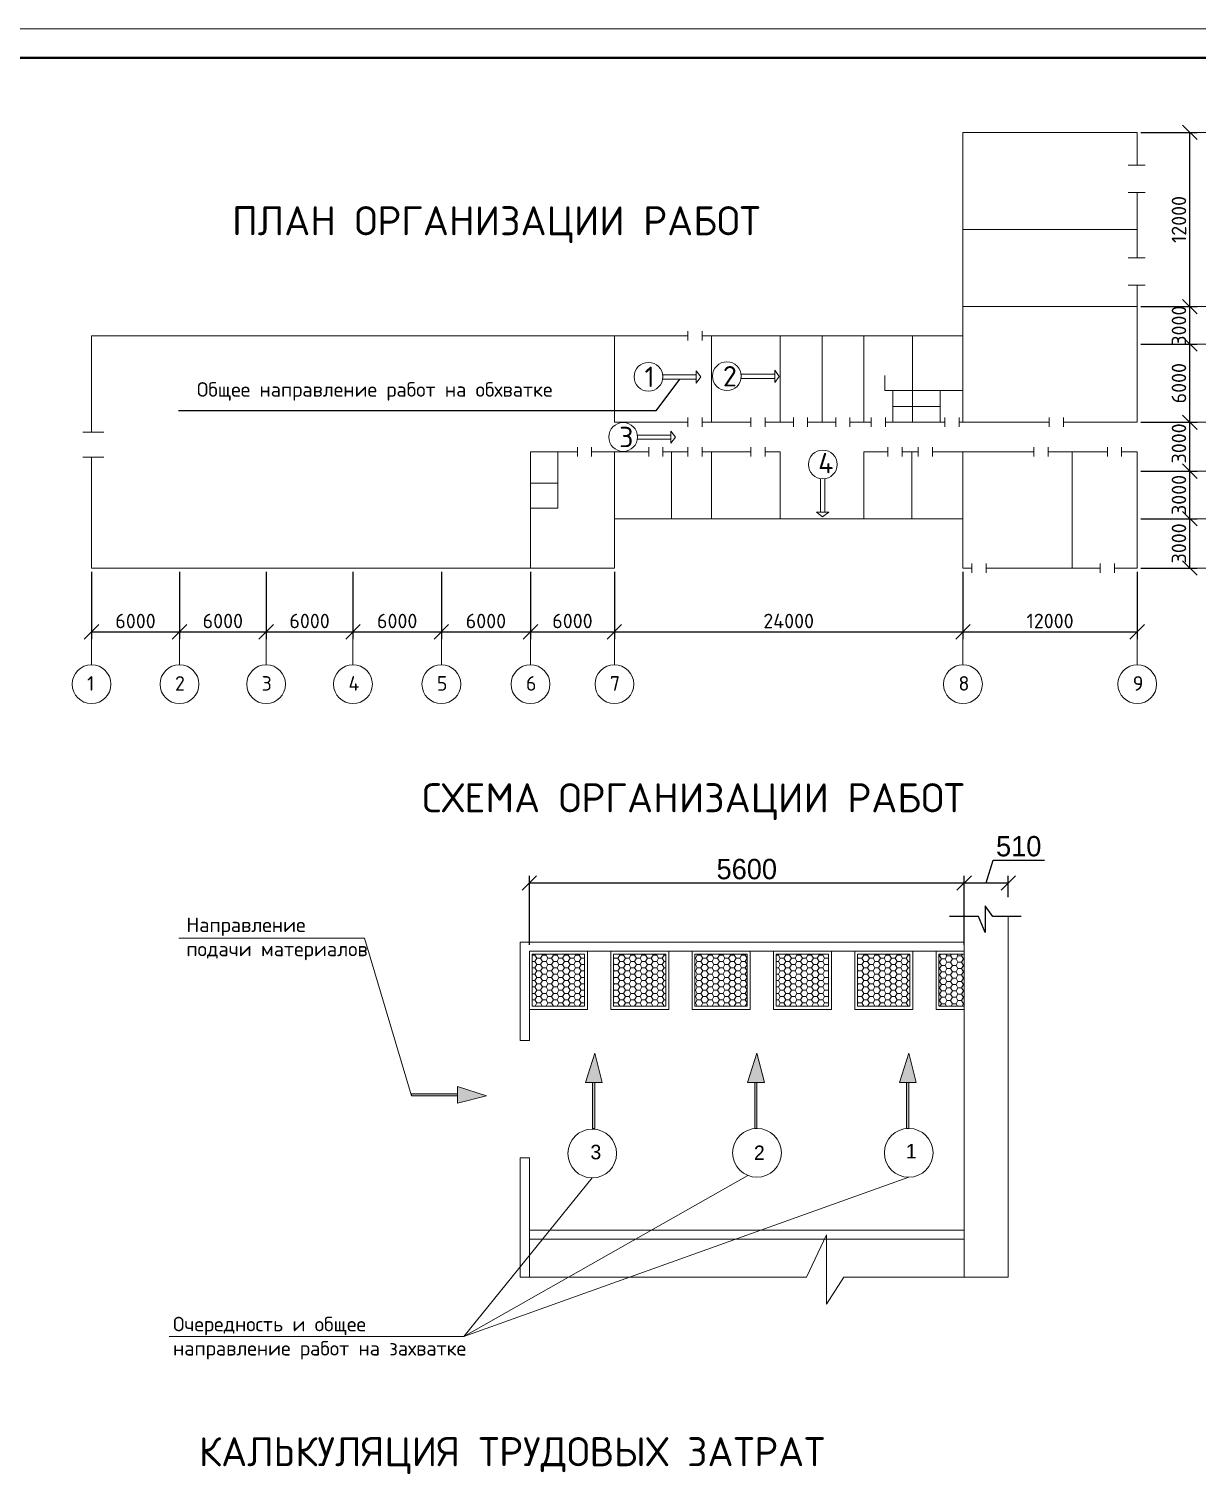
# Model space of a CAD drawing. Header units: millimetres. Extents: x 68 to 909, y 49 to 643.
# Drawn here: x 506 to 707.1, y 394.4 to 643.1 of the extents above; entities that cross this region are included whole.
import ezdxf

# ---------------------------------------------------------------- set-up
doc = ezdxf.new("R2010")
doc.units = ezdxf.units.MM
doc.layers.add('Толстая', color=7, linetype='Continuous', lineweight=53)
doc.layers.add('Тонкая', color=7, linetype='Continuous', lineweight=15)
doc.styles.add('style1', font='isocpeur.ttf')
doc.dimstyles.new('ISO-25', dxfattribs={"dimtxt": 2.5, "dimasz": 2.5, "dimexe": 1.25, "dimexo": 0.625, "dimtad": 1, "dimtxsty": 'Standard', "dimcen": 2.5, "dimadec": 0, "dimazin": 0, "dimtfac": 1, "dimtmove": 0, "dimatfit": 3, "dimfxl": 0, "dimarcsym": 0})
pattern_1 = [(0, (-452.39913, -661.7626), (0.9525, 0.549926), [0.635, -1.27]), (120, (-452.39913, -661.7626), (-0.95249989, 0.5499262), [0.635, -1.27]), (60, (-452.39913, -661.7626), (1.1e-07, 1.0998522), [-1.27, 0.635])]

# ---------------------------------------------------------------- blocks, each defined once
blk = doc.blocks.new('_Oblique')
at = {"color": 0, "linetype": 'ByBlock', "lineweight": -2}
blk.add_line((-0.5, -0.5), (0.5, 0.5), dxfattribs=at)
blk = doc.blocks.new('*D5')
at = {"color": 0, "lineweight": -2}
for p, q in [((592.17, 485.5), (592.17, 497.38)), ((592.17, 496.13), (667.01, 496.13)), ((667.01, 485.5), (667.01, 497.38))]:
    blk.add_line(p, q, dxfattribs=at)
at = {"layer": 'Defpoints', "color": 0}
for p in [(667.01, 496.13), (592.17, 484.88), (667.01, 484.88)]:
    blk.add_point(p, dxfattribs=at)
at = {"color": 0, "lineweight": -2, "xscale": 2.5, "yscale": 2.5, "zscale": 2.5, "rotation": 180}
blk.add_blockref('_Oblique', (592.17, 496.13), dxfattribs=at)
at = {"color": 0, "lineweight": -2, "xscale": 2.5, "yscale": 2.5, "zscale": 2.5}
blk.add_blockref('_Oblique', (667.01, 496.13), dxfattribs=at)
at = {"color": 0, "insert": (629.59, 498.5), "char_height": 3.5, "attachment_point": 5}
blk.add_mtext('5600', dxfattribs=at)
blk = doc.blocks.new('*D6')
at = {"color": 0, "lineweight": -2}
for p, q in [((670.81, 496.13), (671.99, 500.07)), ((671.99, 500.07), (680.82, 500.07)), ((667.01, 485.5), (667.01, 497.38)), ((667.01, 496.13), (674.61, 496.13)), ((674.61, 493.69), (674.61, 497.38))]:
    blk.add_line(p, q, dxfattribs=at)
at = {"layer": 'Defpoints', "color": 0}
for p in [(674.61, 496.13), (674.61, 493.06), (667.01, 484.88)]:
    blk.add_point(p, dxfattribs=at)
at = {"color": 0, "lineweight": -2, "xscale": 2.5, "yscale": 2.5, "zscale": 2.5, "rotation": 180}
blk.add_blockref('_Oblique', (667.01, 496.13), dxfattribs=at)
at = {"color": 0, "lineweight": -2, "xscale": 2.5, "yscale": 2.5, "zscale": 2.5}
blk.add_blockref('_Oblique', (674.61, 496.13), dxfattribs=at)
at = {"color": 0, "insert": (676.4, 502.44), "char_height": 3.5, "attachment_point": 5}
blk.add_mtext('510', dxfattribs=at)
blk = doc.blocks.new('*D7')
at = {"layer": 'Defpoints', "color": 0}
for p in [(696.8, 595.34), (705.85, 595.34), (696.8, 588.9)]:
    blk.add_point(p, dxfattribs=at)
at = {"layer": 'Тонкая', "color": 0, "lineweight": -2}
for p, q in [((697.43, 595.34), (707.1, 595.34)), ((705.85, 588.9), (705.85, 595.34)), ((697.43, 588.9), (707.1, 588.9))]:
    blk.add_line(p, q, dxfattribs=at)
at = {"layer": 'Тонкая', "color": 0, "lineweight": -2, "xscale": 2.5, "yscale": 2.5, "zscale": 2.5}
for p, rotation in [((705.85, 595.34), 90), ((705.85, 588.9), 270)]:
    blk.add_blockref('_Oblique', p, dxfattribs=dict(at, rotation=rotation))
at = {"layer": 'Тонкая', "color": 0, "insert": (703.98, 592.07), "char_height": 2.5, "attachment_point": 5, "rotation": 90, "style": 'style1'}
blk.add_mtext('3000', dxfattribs=at)
blk = doc.blocks.new('*D8')
at = {"layer": 'Defpoints', "color": 0}
for p in [(696.8, 625.34), (705.85, 625.34), (696.8, 595.34)]:
    blk.add_point(p, dxfattribs=at)
at = {"layer": 'Тонкая', "color": 0, "lineweight": -2}
for p, q in [((697.43, 625.34), (707.1, 625.34)), ((705.85, 595.34), (705.85, 625.34)), ((697.43, 595.34), (707.1, 595.34))]:
    blk.add_line(p, q, dxfattribs=at)
at = {"layer": 'Тонкая', "color": 0, "lineweight": -2, "xscale": 2.5, "yscale": 2.5, "zscale": 2.5}
for p, rotation in [((705.85, 625.34), 90), ((705.85, 595.34), 270)]:
    blk.add_blockref('_Oblique', p, dxfattribs=dict(at, rotation=rotation))
at = {"layer": 'Тонкая', "color": 0, "insert": (703.98, 610.34), "char_height": 2.5, "attachment_point": 5, "rotation": 90, "style": 'style1'}
blk.add_mtext('12000', dxfattribs=at)
blk = doc.blocks.new('*D9')
at = {"layer": 'Defpoints', "color": 0}
for p in [(696.8, 567.01), (705.85, 567.01), (696.8, 558.84)]:
    blk.add_point(p, dxfattribs=at)
at = {"layer": 'Тонкая', "color": 0, "lineweight": -2}
for p, q in [((697.43, 567.01), (707.1, 567.01)), ((705.85, 558.84), (705.85, 567.01)), ((697.43, 558.84), (707.1, 558.84))]:
    blk.add_line(p, q, dxfattribs=at)
at = {"layer": 'Тонкая', "color": 0, "lineweight": -2, "xscale": 2.5, "yscale": 2.5, "zscale": 2.5}
for p, rotation in [((705.85, 567.01), 90), ((705.85, 558.84), 270)]:
    blk.add_blockref('_Oblique', p, dxfattribs=dict(at, rotation=rotation))
at = {"layer": 'Тонкая', "color": 0, "insert": (703.98, 562.93), "char_height": 2.5, "attachment_point": 5, "rotation": 90, "style": 'style1'}
blk.add_mtext('3000', dxfattribs=at)
blk = doc.blocks.new('*D10')
at = {"layer": 'Defpoints', "color": 0}
for p in [(696.8, 575.43), (705.85, 575.43), (696.8, 567.01)]:
    blk.add_point(p, dxfattribs=at)
at = {"layer": 'Тонкая', "color": 0, "lineweight": -2}
for p, q in [((697.43, 575.43), (707.1, 575.43)), ((705.85, 567.01), (705.85, 575.43)), ((697.43, 567.01), (707.1, 567.01))]:
    blk.add_line(p, q, dxfattribs=at)
at = {"layer": 'Тонкая', "color": 0, "lineweight": -2, "xscale": 2.5, "yscale": 2.5, "zscale": 2.5}
for p, rotation in [((705.85, 575.43), 90), ((705.85, 567.01), 270)]:
    blk.add_blockref('_Oblique', p, dxfattribs=dict(at, rotation=rotation))
at = {"layer": 'Тонкая', "color": 0, "insert": (703.98, 571.8), "char_height": 2.5, "attachment_point": 5, "rotation": 90, "style": 'style1'}
blk.add_mtext('3000', dxfattribs=at)
blk = doc.blocks.new('*D11')
at = {"layer": 'Defpoints', "color": 0}
for p in [(696.8, 558.84), (705.85, 558.84), (696.8, 550.34)]:
    blk.add_point(p, dxfattribs=at)
at = {"layer": 'Тонкая', "color": 0, "lineweight": -2}
for p, q in [((697.43, 558.84), (707.1, 558.84)), ((705.85, 550.34), (705.85, 558.84)), ((697.43, 550.34), (707.1, 550.34))]:
    blk.add_line(p, q, dxfattribs=at)
at = {"layer": 'Тонкая', "color": 0, "lineweight": -2, "xscale": 2.5, "yscale": 2.5, "zscale": 2.5}
for p, rotation in [((705.85, 558.84), 90), ((705.85, 550.34), 270)]:
    blk.add_blockref('_Oblique', p, dxfattribs=dict(at, rotation=rotation))
at = {"layer": 'Тонкая', "color": 0, "insert": (703.98, 554.59), "char_height": 2.5, "attachment_point": 5, "rotation": 90, "style": 'style1'}
blk.add_mtext('3000', dxfattribs=at)
blk = doc.blocks.new('*D12')
at = {"layer": 'Defpoints', "color": 0}
for p in [(666.8, 550.34), (696.8, 550.34), (696.8, 539.36)]:
    blk.add_point(p, dxfattribs=at)
at = {"layer": 'Тонкая', "color": 0, "lineweight": -2}
for p, q in [((666.8, 549.71), (666.8, 538.11)), ((696.8, 549.71), (696.8, 538.11)), ((666.8, 539.36), (696.8, 539.36))]:
    blk.add_line(p, q, dxfattribs=at)
at = {"layer": 'Тонкая', "color": 0, "lineweight": -2, "xscale": 2.5, "yscale": 2.5, "zscale": 2.5, "rotation": 180}
blk.add_blockref('_Oblique', (666.8, 539.36), dxfattribs=at)
at = {"layer": 'Тонкая', "color": 0, "lineweight": -2, "xscale": 2.5, "yscale": 2.5, "zscale": 2.5}
blk.add_blockref('_Oblique', (696.8, 539.36), dxfattribs=at)
at = {"layer": 'Тонкая', "color": 0, "insert": (681.8, 541.23), "char_height": 2.5, "attachment_point": 5, "style": 'style1'}
blk.add_mtext('12000', dxfattribs=at)
blk = doc.blocks.new('*D13')
at = {"layer": 'Defpoints', "color": 0}
for p in [(592.36, 550.34), (606.8, 549.71), (606.8, 539.36)]:
    blk.add_point(p, dxfattribs=at)
at = {"layer": 'Тонкая', "color": 0, "lineweight": -2}
for p, q in [((592.36, 549.71), (592.36, 538.11)), ((606.8, 549.09), (606.8, 538.11)), ((592.36, 539.36), (606.8, 539.36))]:
    blk.add_line(p, q, dxfattribs=at)
at = {"layer": 'Тонкая', "color": 0, "lineweight": -2, "xscale": 2.5, "yscale": 2.5, "zscale": 2.5, "rotation": 180}
blk.add_blockref('_Oblique', (592.36, 539.36), dxfattribs=at)
at = {"layer": 'Тонкая', "color": 0, "lineweight": -2, "xscale": 2.5, "yscale": 2.5, "zscale": 2.5}
blk.add_blockref('_Oblique', (606.8, 539.36), dxfattribs=at)
at = {"layer": 'Тонкая', "color": 0, "insert": (599.58, 541.23), "char_height": 2.5, "attachment_point": 5, "style": 'style1'}
blk.add_mtext('6000', dxfattribs=at)
blk = doc.blocks.new('*D14')
at = {"layer": 'Defpoints', "color": 0}
for p in [(606.8, 550.34), (666.8, 550.34), (666.8, 539.36)]:
    blk.add_point(p, dxfattribs=at)
at = {"layer": 'Тонкая', "color": 0, "lineweight": -2}
for p, q in [((606.8, 549.71), (606.8, 538.11)), ((666.8, 549.71), (666.8, 538.11)), ((606.8, 539.36), (666.8, 539.36))]:
    blk.add_line(p, q, dxfattribs=at)
at = {"layer": 'Тонкая', "color": 0, "lineweight": -2, "xscale": 2.5, "yscale": 2.5, "zscale": 2.5, "rotation": 180}
blk.add_blockref('_Oblique', (606.8, 539.36), dxfattribs=at)
at = {"layer": 'Тонкая', "color": 0, "lineweight": -2, "xscale": 2.5, "yscale": 2.5, "zscale": 2.5}
blk.add_blockref('_Oblique', (666.8, 539.36), dxfattribs=at)
at = {"layer": 'Тонкая', "color": 0, "insert": (636.8, 541.23), "char_height": 2.5, "attachment_point": 5, "style": 'style1'}
blk.add_mtext('24000', dxfattribs=at)
blk = doc.blocks.new('*D15')
at = {"layer": 'Defpoints', "color": 0}
for p in [(696.8, 588.9), (705.85, 588.9), (696.8, 575.43)]:
    blk.add_point(p, dxfattribs=at)
at = {"layer": 'Тонкая', "color": 0, "lineweight": -2}
for p, q in [((697.43, 588.9), (707.1, 588.9)), ((705.85, 575.43), (705.85, 588.9)), ((697.43, 575.43), (707.1, 575.43))]:
    blk.add_line(p, q, dxfattribs=at)
at = {"layer": 'Тонкая', "color": 0, "lineweight": -2, "xscale": 2.5, "yscale": 2.5, "zscale": 2.5}
for p, rotation in [((705.85, 588.9), 90), ((705.85, 575.43), 270)]:
    blk.add_blockref('_Oblique', p, dxfattribs=dict(at, rotation=rotation))
at = {"layer": 'Тонкая', "color": 0, "insert": (703.98, 582.16), "char_height": 2.5, "attachment_point": 5, "rotation": 90, "style": 'style1'}
blk.add_mtext('6000', dxfattribs=at)
blk = doc.blocks.new('*D16')
at = {"layer": 'Defpoints', "color": 0}
for p in [(561.8, 550.34), (577.02, 550.34), (577.02, 539.36)]:
    blk.add_point(p, dxfattribs=at)
at = {"layer": 'Тонкая', "color": 0, "lineweight": -2}
for p, q in [((561.8, 549.71), (561.8, 538.11)), ((577.02, 549.71), (577.02, 538.11)), ((561.8, 539.36), (577.02, 539.36))]:
    blk.add_line(p, q, dxfattribs=at)
at = {"layer": 'Тонкая', "color": 0, "lineweight": -2, "xscale": 2.5, "yscale": 2.5, "zscale": 2.5, "rotation": 180}
blk.add_blockref('_Oblique', (561.8, 539.36), dxfattribs=at)
at = {"layer": 'Тонкая', "color": 0, "lineweight": -2, "xscale": 2.5, "yscale": 2.5, "zscale": 2.5}
blk.add_blockref('_Oblique', (577.02, 539.36), dxfattribs=at)
at = {"layer": 'Тонкая', "color": 0, "insert": (569.41, 541.23), "char_height": 2.5, "attachment_point": 5, "style": 'style1'}
blk.add_mtext('6000', dxfattribs=at)
blk = doc.blocks.new('*D17')
at = {"layer": 'Defpoints', "color": 0}
for p in [(531.94, 550.34), (546.85, 550.34), (546.85, 539.36)]:
    blk.add_point(p, dxfattribs=at)
at = {"layer": 'Тонкая', "color": 0, "lineweight": -2}
for p, q in [((531.94, 549.71), (531.94, 538.11)), ((546.85, 549.71), (546.85, 538.11)), ((531.94, 539.36), (546.85, 539.36))]:
    blk.add_line(p, q, dxfattribs=at)
at = {"layer": 'Тонкая', "color": 0, "lineweight": -2, "xscale": 2.5, "yscale": 2.5, "zscale": 2.5, "rotation": 180}
blk.add_blockref('_Oblique', (531.94, 539.36), dxfattribs=at)
at = {"layer": 'Тонкая', "color": 0, "lineweight": -2, "xscale": 2.5, "yscale": 2.5, "zscale": 2.5}
blk.add_blockref('_Oblique', (546.85, 539.36), dxfattribs=at)
at = {"layer": 'Тонкая', "color": 0, "insert": (539.4, 541.23), "char_height": 2.5, "attachment_point": 5, "style": 'style1'}
blk.add_mtext('6000', dxfattribs=at)
blk = doc.blocks.new('*D18')
at = {"layer": 'Defpoints', "color": 0}
for p in [(546.85, 550.34), (561.8, 550.34), (561.8, 539.36)]:
    blk.add_point(p, dxfattribs=at)
at = {"layer": 'Тонкая', "color": 0, "lineweight": -2}
for p, q in [((546.85, 549.71), (546.85, 538.11)), ((561.8, 549.71), (561.8, 538.11)), ((546.85, 539.36), (561.8, 539.36))]:
    blk.add_line(p, q, dxfattribs=at)
at = {"layer": 'Тонкая', "color": 0, "lineweight": -2, "xscale": 2.5, "yscale": 2.5, "zscale": 2.5, "rotation": 180}
blk.add_blockref('_Oblique', (546.85, 539.36), dxfattribs=at)
at = {"layer": 'Тонкая', "color": 0, "lineweight": -2, "xscale": 2.5, "yscale": 2.5, "zscale": 2.5}
blk.add_blockref('_Oblique', (561.8, 539.36), dxfattribs=at)
at = {"layer": 'Тонкая', "color": 0, "insert": (554.33, 541.23), "char_height": 2.5, "attachment_point": 5, "style": 'style1'}
blk.add_mtext('6000', dxfattribs=at)
blk = doc.blocks.new('*D19')
at = {"layer": 'Defpoints', "color": 0}
for p in [(516.8, 550.34), (531.94, 550.34), (531.94, 539.36)]:
    blk.add_point(p, dxfattribs=at)
at = {"layer": 'Тонкая', "color": 0, "lineweight": -2}
for p, q in [((516.8, 549.71), (516.8, 538.11)), ((531.94, 549.71), (531.94, 538.11)), ((516.8, 539.36), (531.94, 539.36))]:
    blk.add_line(p, q, dxfattribs=at)
at = {"layer": 'Тонкая', "color": 0, "lineweight": -2, "xscale": 2.5, "yscale": 2.5, "zscale": 2.5, "rotation": 180}
blk.add_blockref('_Oblique', (516.8, 539.36), dxfattribs=at)
at = {"layer": 'Тонкая', "color": 0, "lineweight": -2, "xscale": 2.5, "yscale": 2.5, "zscale": 2.5}
blk.add_blockref('_Oblique', (531.94, 539.36), dxfattribs=at)
at = {"layer": 'Тонкая', "color": 0, "insert": (524.37, 541.23), "char_height": 2.5, "attachment_point": 5, "style": 'style1'}
blk.add_mtext('6000', dxfattribs=at)
blk = doc.blocks.new('*D20')
at = {"layer": 'Defpoints', "color": 0}
for p in [(577.02, 550.34), (592.36, 550.34), (592.36, 539.36)]:
    blk.add_point(p, dxfattribs=at)
at = {"layer": 'Тонкая', "color": 0, "lineweight": -2}
for p, q in [((577.02, 549.71), (577.02, 538.11)), ((592.36, 549.71), (592.36, 538.11)), ((577.02, 539.36), (592.36, 539.36))]:
    blk.add_line(p, q, dxfattribs=at)
at = {"layer": 'Тонкая', "color": 0, "lineweight": -2, "xscale": 2.5, "yscale": 2.5, "zscale": 2.5, "rotation": 180}
blk.add_blockref('_Oblique', (577.02, 539.36), dxfattribs=at)
at = {"layer": 'Тонкая', "color": 0, "lineweight": -2, "xscale": 2.5, "yscale": 2.5, "zscale": 2.5}
blk.add_blockref('_Oblique', (592.36, 539.36), dxfattribs=at)
at = {"layer": 'Тонкая', "color": 0, "insert": (584.69, 541.23), "char_height": 2.5, "attachment_point": 5, "style": 'style1'}
blk.add_mtext('6000', dxfattribs=at)

msp = doc.modelspace()

# ---------------------------------------------------------------- hatches: boundary and pattern name
at = {"lineweight": 20}
h = msp.add_hatch(dxfattribs=at)
h.set_pattern_fill('HONEY', color=256, scale=0.2, style=0)
h.set_pattern_definition(pattern_1)
h.paths.add_polyline_path([(601.653, 483.871), (592.661, 483.871), (592.661, 474.947), (601.653, 474.947)])
h = msp.add_hatch(dxfattribs=at)
h.set_pattern_fill('HONEY', color=256, scale=0.2, style=0)
h.set_pattern_definition(pattern_1)
h.paths.add_polyline_path([(615.653, 483.871), (606.661, 483.871), (606.661, 474.947), (615.653, 474.947)])
h = msp.add_hatch(dxfattribs=at)
h.set_pattern_fill('HONEY', color=256, scale=0.2, style=0)
h.set_pattern_definition(pattern_1)
h.paths.add_polyline_path([(629.653, 483.871), (620.661, 483.871), (620.661, 474.947), (629.653, 474.947)])
h = msp.add_hatch(dxfattribs=at)
h.set_pattern_fill('HONEY', color=256, scale=0.2, style=0)
h.set_pattern_definition(pattern_1)
h.paths.add_polyline_path([(643.653, 483.871), (634.661, 483.871), (634.661, 474.947), (643.653, 474.947)])
h = msp.add_hatch(dxfattribs=at)
h.set_pattern_fill('HONEY', color=256, scale=0.2, style=0)
h.set_pattern_definition([(0, (-410.39913, -661.7626), (0.9525, 0.549926), [0.635, -1.27]), (120, (-410.39913, -661.7626), (-0.95249989, 0.5499262), [0.635, -1.27]), (60, (-410.39913, -661.7626), (1.1e-07, 1.0998522), [-1.27, 0.635])])
h.paths.add_polyline_path([(657.653, 483.871), (648.661, 483.871), (648.661, 474.947), (657.653, 474.947)])
h = msp.add_hatch(dxfattribs=at)
h.set_pattern_fill('HONEY', color=256, scale=0.2, style=0)
h.set_pattern_definition([(0, (-3492.6784, -5333.52027), (0.9525, 0.549926), [0.635, -1.27]), (120, (-3492.6784, -5333.52027), (-0.952499886, 0.549926197), [0.635, -1.27]), (60, (-3492.6784, -5333.52027), (1.14e-07, 1.099852197), [-1.27, 0.635])])
h.paths.add_polyline_path([(667.005, 483.871), (662.661, 483.871), (662.661, 474.947), (667.005, 474.947)])
for points in [[(603.427, 466.815), (601.808, 461.78), (604.704, 461.78)], [(631.346, 466.815), (629.727, 461.78), (632.623, 461.78)], [(657.472, 466.815), (655.853, 461.78), (658.748, 461.78)], [(584.808, 459.49), (579.772, 461.109), (579.772, 458.214)], [(603.427, 461.78), (603.054, 461.78), (603.054, 453.872), (603.427, 453.872)], [(631.346, 461.78), (630.973, 461.78), (630.973, 453.872), (631.346, 453.872)], [(657.472, 461.78), (657.098, 461.78), (657.098, 453.872), (657.472, 453.872)], [(579.772, 459.49), (579.772, 459.864), (571.865, 459.864), (571.865, 459.49)]]:
    msp.add_hatch(color=256, dxfattribs=at).paths.add_polyline_path(points)

# ---------------------------------------------------------------- linework, layer by layer
for p, q in [((908.528, 643.147), (67.528, 643.147)), ((487.528, 643.147), (697.528, 643.147)), ((667.005, 490.382), (667.005, 428.3)), ((667.005, 490.382), (667.005, 483.082)), ((674.605, 490.382), (674.605, 428.3)), ((563.8, 486.633), (531.824, 486.633)), ((563.8, 486.633), (571.865, 459.49)), ((592.165, 485.942), (590.605, 485.942)), ((590.605, 485.942), (590.605, 476.499)), ((667.005, 485.942), (592.165, 485.942)), ((667.005, 484.382), (667.005, 485.942)), ((602.165, 484.382), (592.165, 484.382)), ((592.165, 484.382), (592.165, 474.382)), ((592.165, 484.382), (667.005, 484.382)), ((592.165, 469.022), (592.165, 484.382)), ((592.661, 474.947), (592.661, 483.871)), ((592.661, 483.871), (601.653, 483.871)), ((601.653, 483.871), (601.653, 474.947)), ((602.165, 474.382), (602.165, 484.382)), ((606.165, 484.382), (606.165, 474.382)), ((616.165, 484.382), (606.165, 484.382)), ((606.661, 483.871), (615.653, 483.871)), ((606.661, 474.947), (606.661, 483.871)), ((615.653, 483.871), (615.653, 474.947)), ((616.165, 474.382), (616.165, 484.382)), ((620.165, 484.382), (620.165, 474.382)), ((630.165, 484.382), (620.165, 484.382)), ((620.661, 483.871), (629.653, 483.871)), ((620.661, 474.947), (620.661, 483.871)), ((629.653, 483.871), (629.653, 474.947)), ((630.165, 474.382), (630.165, 484.382)), ((644.165, 484.382), (634.165, 484.382)), ((634.165, 484.382), (634.165, 474.382)), ((634.661, 474.947), (634.661, 483.871)), ((634.661, 483.871), (643.653, 483.871)), ((643.653, 483.871), (643.653, 474.947)), ((644.165, 474.382), (644.165, 484.382)), ((658.165, 484.382), (648.165, 484.382)), ((648.165, 484.382), (648.165, 474.382)), ((648.661, 474.947), (648.661, 483.871)), ((648.661, 483.871), (657.653, 483.871)), ((657.653, 483.871), (657.653, 474.947)), ((658.165, 474.382), (658.165, 484.382)), ((662.165, 484.382), (662.165, 474.382)), ((667.005, 484.382), (662.165, 484.382)), ((662.661, 483.871), (667.005, 483.871)), ((662.661, 474.947), (662.661, 483.871)), ((606.165, 474.382), (606.165, 478.239)), ((634.165, 474.382), (634.165, 478.239)), ((662.165, 474.382), (662.165, 478.239)), ((590.605, 471.022), (590.605, 476.499)), ((592.165, 474.382), (602.165, 474.382)), ((601.653, 474.947), (592.661, 474.947)), ((606.165, 474.382), (616.165, 474.382)), ((615.653, 474.947), (606.661, 474.947)), ((620.165, 474.382), (630.165, 474.382)), ((629.653, 474.947), (620.661, 474.947)), ((634.165, 474.382), (644.165, 474.382)), ((643.653, 474.947), (634.661, 474.947)), ((648.165, 474.382), (658.165, 474.382)), ((657.653, 474.947), (648.661, 474.947)), ((662.165, 474.382), (667.005, 474.382)), ((667.005, 474.947), (662.661, 474.947)), ((590.605, 469.022), (590.605, 471.022)), ((592.165, 469.022), (590.605, 469.022)), ((603.427, 466.815), (601.808, 461.78)), ((604.704, 461.78), (603.427, 466.815)), ((631.346, 466.815), (629.727, 461.78)), ((632.623, 461.78), (631.346, 466.815)), ((657.472, 466.815), (655.853, 461.78)), ((658.748, 461.78), (657.472, 466.815)), ((584.808, 459.49), (579.772, 461.109)), ((579.772, 461.109), (579.772, 458.214)), ((601.808, 461.78), (604.704, 461.78)), ((603.054, 461.78), (603.054, 453.872)), ((603.427, 461.78), (603.427, 453.872)), ((629.727, 461.78), (632.623, 461.78)), ((630.973, 461.78), (630.973, 453.872)), ((631.346, 461.78), (631.346, 453.872)), ((655.853, 461.78), (658.748, 461.78)), ((657.098, 461.78), (657.098, 453.872)), ((657.472, 461.78), (657.472, 453.872)), ((579.772, 459.864), (571.865, 459.864)), ((571.865, 459.864), (571.865, 459.49)), ((579.772, 459.49), (571.865, 459.49)), ((579.772, 458.214), (584.808, 459.49)), ((603.054, 453.872), (603.427, 453.872)), ((630.973, 453.872), (631.346, 453.872)), ((657.098, 453.872), (657.472, 453.872)), ((590.605, 428.3), (590.605, 448.822)), ((590.605, 448.822), (592.165, 448.822)), ((592.165, 448.822), (592.165, 436.382)), ((580.893, 418.076), (629.756, 445.804)), ((657.472, 445.491), (580.893, 418.076)), ((602.985, 445.374), (580.893, 418.076)), ((592.165, 442.382), (592.165, 432.382)), ((592.165, 436.382), (667.005, 436.382)), ((639.89, 428.3), (643.308, 435.571)), ((643.308, 435.571), (643.308, 423.608)), ((592.165, 428.3), (592.165, 434.822)), ((667.005, 434.822), (592.165, 434.822)), ((592.165, 428.3), (590.605, 428.3)), ((592.165, 428.3), (639.89, 428.3)), ((643.308, 423.608), (646.3, 428.3)), ((646.3, 428.3), (674.605, 428.3)), ((580.893, 418.076), (530.19, 418.076))]:
    msp.add_line(p, q, dxfattribs=at)
for p, q in [((618.004, 582.867), (613.932, 577.415)), ((613.932, 577.415), (531.774, 577.415)), ((669.502, 490.382), (664.458, 490.382)), ((670.638, 487.598), (669.502, 490.382)), ((671.956, 490.382), (670.638, 492.183)), ((670.638, 492.183), (670.638, 487.598)), ((676.825, 490.382), (671.956, 490.382))]:
    msp.add_line(p, q)
for centre in [(602.985, 449.565), (631.346, 449.681), (657.472, 449.681)]:
    msp.add_circle(centre, 4.191, dxfattribs=at)
at = {"layer": 'Толстая', "lineweight": 40}
msp.add_line((87.528, 638.147), (903.528, 638.147), dxfattribs=at)
at = {"layer": 'Тонкая'}
for p, q in [((696.801, 625.339), (666.801, 625.339)), ((666.801, 575.428), (666.801, 625.339)), ((696.801, 619.686), (696.801, 625.339)), ((707.104, 625.339), (714.077, 625.339)), ((695.243, 619.686), (698.173, 619.686)), ((695.243, 615.002), (698.173, 615.002)), ((696.801, 603.718), (696.801, 615.002)), ((666.801, 608.642), (696.801, 608.642)), ((695.243, 603.718), (698.173, 603.718)), ((695.243, 599.035), (698.173, 599.035)), ((696.801, 575.428), (696.801, 599.035)), ((666.801, 595.339), (696.801, 595.339)), ((707.104, 595.339), (714.077, 595.339)), ((516.801, 573.73), (516.801, 590.339)), ((516.801, 590.339), (619.438, 590.339)), ((606.801, 575.428), (606.801, 590.339)), ((619.438, 591.141), (619.438, 589.537)), ((621.897, 591.141), (621.897, 589.537)), ((621.897, 590.339), (666.801, 590.339)), ((623.5, 575.428), (623.5, 590.339)), ((635.33, 575.428), (635.33, 590.339)), ((642.558, 590.339), (642.558, 575.428)), ((649.735, 575.428), (649.735, 590.339)), ((658.127, 575.428), (658.127, 590.339)), ((707.104, 588.896), (714.077, 588.896)), ((620.894, 582.867), (615.114, 582.867)), ((615.122, 583.594), (620.894, 583.594)), ((620.894, 583.594), (620.894, 584.281)), ((620.894, 584.281), (621.677, 583.231)), ((620.894, 583.594), (620.894, 582.867)), ((620.894, 582.181), (621.677, 583.231)), ((620.894, 582.867), (620.894, 582.181)), ((634.394, 582.97), (628.614, 582.97)), ((628.622, 583.697), (634.394, 583.697)), ((634.394, 584.384), (635.177, 583.334)), ((634.394, 583.697), (634.394, 584.384)), ((634.394, 583.697), (634.394, 582.97)), ((634.394, 582.284), (635.177, 583.334)), ((634.394, 582.97), (634.394, 582.284)), ((653.341, 583.464), (653.341, 580.888)), ((653.341, 580.888), (666.801, 580.888)), ((654.755, 580.888), (654.755, 575.428)), ((662.906, 580.888), (662.906, 575.428)), ((654.755, 578.158), (662.906, 578.158)), ((606.801, 575.428), (619.438, 575.428)), ((619.438, 576.23), (619.438, 574.625)), ((621.897, 576.23), (621.897, 574.625)), ((621.897, 575.428), (630.3, 575.428)), ((630.3, 576.23), (630.3, 574.625)), ((632.759, 576.23), (632.759, 574.625)), ((632.759, 575.428), (637.606, 575.428)), ((637.606, 576.23), (637.606, 574.625)), ((640.065, 576.23), (640.065, 574.625)), ((640.065, 575.428), (644.894, 575.428)), ((644.894, 576.23), (644.894, 574.625)), ((647.353, 576.23), (647.353, 574.625)), ((647.353, 575.428), (651.002, 575.428)), ((651.002, 576.23), (651.002, 574.625)), ((653.461, 576.23), (653.461, 574.625)), ((653.461, 575.428), (663.666, 575.428)), ((663.666, 576.23), (663.666, 574.625)), ((666.125, 576.23), (666.125, 574.625)), ((666.125, 575.428), (666.801, 575.428)), ((666.801, 575.428), (681.656, 575.428)), ((681.656, 576.23), (681.656, 574.625)), ((684.115, 576.23), (684.115, 574.625)), ((684.115, 575.428), (696.801, 575.428)), ((707.104, 575.428), (714.077, 575.428)), ((515.321, 573.73), (518.92, 573.73)), ((616.53, 572.508), (610.75, 572.508)), ((610.758, 573.235), (616.53, 573.235)), ((616.53, 573.921), (617.313, 572.871)), ((616.53, 573.235), (616.53, 573.921)), ((616.53, 573.235), (616.53, 572.508)), ((616.53, 571.821), (617.313, 572.871)), ((616.53, 572.508), (616.53, 571.821)), ((600.427, 570.339), (592.357, 570.339)), ((592.357, 570.339), (592.357, 550.339)), ((597.052, 570.339), (597.052, 560.624)), ((600.427, 571.166), (600.427, 569.562)), ((602.886, 571.166), (602.886, 569.562)), ((606.801, 570.339), (602.886, 570.339)), ((606.801, 570.339), (612.705, 570.339)), ((606.801, 550.339), (606.801, 570.339)), ((612.705, 571.141), (612.705, 569.537)), ((615.164, 571.141), (615.164, 569.537)), ((615.164, 570.339), (619.438, 570.339)), ((616.605, 570.339), (616.605, 558.84)), ((619.438, 571.141), (619.438, 569.537)), ((621.897, 571.141), (621.897, 569.537)), ((621.897, 570.339), (630.3, 570.339)), ((623.5, 570.339), (623.5, 558.84)), ((630.3, 571.141), (630.3, 569.537)), ((632.759, 571.141), (632.759, 569.537)), ((632.759, 570.339), (635.33, 570.339)), ((635.33, 570.339), (635.33, 558.84)), ((649.735, 570.339), (653.851, 570.339)), ((649.735, 570.339), (649.735, 558.84)), ((653.851, 571.141), (653.851, 569.537)), ((656.31, 571.141), (656.31, 569.537)), ((656.31, 570.339), (659.08, 570.339)), ((657.999, 570.339), (657.999, 558.84)), ((659.08, 571.141), (659.08, 569.537)), ((661.538, 571.141), (661.538, 569.537)), ((661.538, 570.339), (679.025, 570.339)), ((666.801, 550.339), (666.801, 570.339)), ((679.025, 571.141), (679.025, 569.537)), ((681.484, 571.141), (681.484, 569.537)), ((681.484, 570.339), (691.657, 570.339)), ((685.595, 570.339), (685.595, 550.339)), ((691.657, 571.141), (691.657, 569.537)), ((694.116, 571.141), (694.116, 569.537)), ((694.116, 570.339), (696.801, 570.339)), ((696.801, 550.339), (696.801, 570.339)), ((515.321, 569.419), (518.92, 569.419)), ((516.801, 550.339), (516.801, 569.419)), ((592.357, 564.953), (597.052, 564.953)), ((642.28, 559.952), (642.28, 565.732)), ((643.007, 565.724), (643.007, 559.952)), ((707.104, 567.015), (714.077, 567.015)), ((597.052, 560.624), (592.357, 560.624)), ((642.28, 559.952), (641.593, 559.952)), ((641.593, 559.952), (642.644, 559.169)), ((643.007, 559.952), (642.28, 559.952)), ((643.694, 559.952), (642.644, 559.169)), ((643.007, 559.952), (643.694, 559.952)), ((606.801, 558.84), (666.801, 558.84)), ((707.104, 558.84), (714.077, 558.84)), ((516.801, 550.339), (606.801, 550.339)), ((666.801, 550.339), (668.346, 550.339)), ((668.346, 551.141), (668.346, 549.537)), ((670.805, 551.141), (670.805, 549.537)), ((670.805, 550.339), (690.434, 550.339)), ((690.434, 551.141), (690.434, 549.537)), ((692.893, 551.141), (692.893, 549.537)), ((692.893, 550.339), (696.801, 550.339)), ((707.104, 550.339), (714.077, 550.339)), ((516.801, 538.109), (516.801, 533.687)), ((531.941, 538.109), (531.941, 533.687)), ((546.852, 538.109), (546.852, 533.687)), ((561.801, 538.109), (561.801, 533.687)), ((577.018, 538.109), (577.018, 533.687)), ((592.357, 538.109), (592.357, 533.687)), ((606.801, 538.109), (606.801, 533.687)), ((666.801, 538.109), (666.801, 533.687)), ((696.801, 538.109), (696.801, 533.687))]:
    msp.add_line(p, q, dxfattribs=at)
for centre, radius in [((612.669, 583.258), 2.475), ((626.169, 583.361), 2.475), ((608.306, 572.898), 2.475), ((642.671, 568.176), 2.475), ((516.801, 530.349), 3.338), ((531.941, 530.349), 3.338), ((546.852, 530.349), 3.338), ((561.801, 530.349), 3.338), ((577.018, 530.349), 3.338), ((592.357, 530.349), 3.338), ((606.801, 530.349), 3.338), ((666.801, 530.349), 3.338), ((696.801, 530.349), 3.338)]:
    msp.add_circle(centre, radius, dxfattribs=at)

# ---------------------------------------------------------------- texts
at = {"lineweight": 20, "attachment_point": 1, "style": 'style1'}
for s, insert, char_height, width in [('\\pi-5,l10;{\\fISOCPEUR|b0|i0|c204|p34;СХЕМА ОРГАНИЗАЦИИ РАБОТ}', (568.72, 513.298), 5, 160.44444), ('{\\fISOCPEUR|b0|i0|c204|p34;Направление подачи материалов}', (533.12, 490.188), 2.5, 32.4587), ('{\\fISOCPEUR|b0|i0|c204|p34;Очередность и общее направление работ на захватке}', (530.826, 421.459), 2.5, 50.94096)]:
    msp.add_mtext(s, dxfattribs=dict(at, insert=insert, char_height=char_height, width=width))
at = {"lineweight": 20, "char_height": 2.5, "width": 4.11172, "attachment_point": 1}
for s, insert in [('3', (602.677, 451.069)), ('2', (630.819, 450.936)), ('1', (656.979, 451.216))]:
    msp.add_mtext(s, dxfattribs=dict(at, insert=insert))
at = {"layer": 'Тонкая', "attachment_point": 1, "style": 'style1'}
for s, insert, char_height, width in [('{\\fISOCPEUR|b0|i0|c204|p34;ПЛАН ОРГАНИЗАЦИИ РАБОТ}', (540.977, 612.624), 5, 123.6272), ('{\\fISOCPEUR|b0|i0|c204|p34;1}', (611.987, 585.008), 3.5, 3.3623), ('{\\fISOCPEUR|b0|i0|c204|p34;2}', (625.487, 585.111), 3.5, 3.3623), ('{\\fISOCPEUR|b0|i0|c204|p34;3}', (607.623, 574.648), 3.5, 3.3623), ('{\\fISOCPEUR|b0|i0|c204|p34;4}', (641.88, 570.158), 3.5, 3.3623), ('{\\fISOCPEUR|b0|i0|c204|p34;1}', (516.025, 531.735), 2.5, 4.0728), ('{\\fISOCPEUR|b0|i0|c204|p34;2}', (531.165, 531.735), 2.5, 4.0728), ('{\\fISOCPEUR|b0|i0|c204|p34;3}', (546.075, 531.735), 2.5, 4.0728), ('{\\fISOCPEUR|b0|i0|c204|p34;4}', (561.025, 531.735), 2.5, 4.0728), ('{\\fISOCPEUR|b0|i0|c204|p34;5}', (576.241, 531.735), 2.5, 4.0728), ('{\\fISOCPEUR|b0|i0|c204|p34;6}', (591.58, 531.735), 2.5, 4.0728), ('{\\fISOCPEUR|b0|i0|c204|p34;7}', (606.025, 531.735), 2.5, 4.0728), ('{\\fISOCPEUR|b0|i0|c204|p34;8}', (666.025, 531.735), 2.5, 4.0728), ('{\\fISOCPEUR|b0|i0|c204|p34;9}', (696.025, 531.735), 2.5, 4.0728)]:
    msp.add_mtext(s, dxfattribs=dict(at, insert=insert, char_height=char_height, width=width))
at = {"layer": 'Тонкая', "color": 0, "ltscale": 2, "insert": (534.934, 582.337), "char_height": 2.5, "width": 70.43216, "attachment_point": 1, "style": 'style1'}
msp.add_mtext('{\\fISOCPEUR|b0|i0|c204|p34;Общее направление работ на обхватке}', dxfattribs=at)
at = {"layer": 'Тонкая', "lineweight": 25, "insert": (535.269, 400.739), "char_height": 5, "width": 210.84502, "attachment_point": 1, "style": 'style1'}
msp.add_mtext('{\\fISOCPEUR|b0|i0|c204|p34;КАЛЬКУЛЯЦИЯ ТРУДОВЫХ ЗАТРАТ}', dxfattribs=at)

# ---------------------------------------------------------------- dimensions: what is measured, and where the dimension line sits
for base, p1, p2, text, override, picture, middle in [((674.605, 496.129), (667.005, 484.878), (674.605, 493.062), '510', {"dimtxt": 3.5, "dimblk1": 'Oblique', "dimblk2": 'Oblique', "dimsah": 1, "dimtmove": 1}, '*D6', (672.611, 502.442)), ((667.005, 496.129), (592.165, 484.878), (667.005, 484.878), '5600', {"dimtxt": 3.5, "dimblk1": 'Oblique', "dimblk2": 'Oblique', "dimsah": 1}, '*D5', (629.585, 498.504))]:
    dim = msp.add_linear_dim(base=base, p1=p1, p2=p2, text=text, dimstyle='ISO-25', override=override)
    dim.commit()
    dim.dimension.update_dxf_attribs({"geometry": picture, "text_midpoint": middle})
at = {"layer": 'Тонкая'}
for base, p1, p2, text, picture, middle in [((705.854, 625.339), (696.801, 595.339), (696.801, 625.339), '12000', '*D8', (703.979, 610.339)), ((705.854, 588.896), (696.801, 575.428), (696.801, 588.896), '6000', '*D15', (703.979, 582.162))]:
    dim = msp.add_linear_dim(base=base, p1=p1, p2=p2, angle=90, text=text, dimstyle='ISO-25', override={"dimtxsty": 'style1', "dimblk1": 'Oblique', "dimblk2": 'Oblique', "dimsah": 1, "dimtmove": 1}, dxfattribs=at)
    dim.commit()
    dim.dimension.update_dxf_attribs({"geometry": picture, "text_midpoint": middle})
for base, p1, p2, override, picture, middle in [((705.854, 595.339), (696.801, 588.896), (696.801, 595.339), {"dimtxsty": 'style1', "dimblk1": 'Oblique', "dimblk2": 'Oblique', "dimsah": 1, "dimtmove": 1}, '*D7', (705.854, 592.075)), ((705.854, 575.428), (696.801, 567.015), (696.801, 575.428), {"dimtxsty": 'style1', "dimblk1": 'Oblique', "dimblk2": 'Oblique', "dimsah": 1, "dimtmove": 1}, '*D10', (705.854, 571.796)), ((705.854, 567.015), (696.801, 558.84), (696.801, 567.015), {"dimtxsty": 'style1', "dimblk1": 'Oblique', "dimblk2": 'Oblique', "dimsah": 1, "dimtmove": 1}, '*D9', (705.854, 562.927)), ((705.854, 558.84), (696.801, 550.339), (696.801, 558.84), {"dimtxsty": 'style1', "dimblk1": 'Oblique', "dimblk2": 'Oblique', "dimsah": 1}, '*D11', (705.854, 554.59))]:
    dim = msp.add_linear_dim(base=base, p1=p1, p2=p2, angle=90, text='3000', dimstyle='ISO-25', override=override, dxfattribs=at)
    dim.commit()
    dim.dimension.update_dxf_attribs({"geometry": picture, "text_midpoint": middle, "dimtype": 160})
for base, p1, p2, text, override, picture, middle in [((531.941, 539.359), (516.801, 550.339), (531.941, 550.339), '6000', {"dimtxsty": 'style1', "dimblk1": 'Oblique', "dimblk2": 'Oblique', "dimsah": 1}, '*D19', (524.371, 541.234)), ((546.852, 539.359), (531.941, 550.339), (546.852, 550.339), '6000', {"dimtxsty": 'style1', "dimblk1": 'Oblique', "dimblk2": 'Oblique', "dimsah": 1, "dimtmove": 1}, '*D17', (539.397, 541.234)), ((561.801, 539.359), (546.852, 550.339), (561.801, 550.339), '6000', {"dimtxsty": 'style1', "dimblk1": 'Oblique', "dimblk2": 'Oblique', "dimsah": 1, "dimtmove": 1}, '*D18', (554.327, 541.234)), ((577.018, 539.359), (561.801, 550.339), (577.018, 550.339), '6000', {"dimtxsty": 'style1', "dimblk1": 'Oblique', "dimblk2": 'Oblique', "dimsah": 1, "dimtmove": 1}, '*D16', (569.41, 541.234)), ((592.357, 539.359), (577.018, 550.339), (592.357, 550.339), '6000', {"dimtxsty": 'style1', "dimblk1": 'Oblique', "dimblk2": 'Oblique', "dimsah": 1, "dimtmove": 1}, '*D20', (584.687, 541.234)), ((606.801, 539.359), (592.357, 550.339), (606.801, 549.714), '6000', {"dimtxsty": 'style1', "dimblk1": 'Oblique', "dimblk2": 'Oblique', "dimsah": 1, "dimtmove": 1}, '*D13', (599.579, 541.234)), ((666.801, 539.359), (606.801, 550.339), (666.801, 550.339), '24000', {"dimtxsty": 'style1', "dimblk1": 'Oblique', "dimblk2": 'Oblique', "dimsah": 1, "dimtmove": 1}, '*D14', (636.801, 541.234)), ((696.801, 539.359), (666.801, 550.339), (696.801, 550.339), '12000', {"dimtxsty": 'style1', "dimblk1": 'Oblique', "dimblk2": 'Oblique', "dimsah": 1, "dimtmove": 1}, '*D12', (681.801, 541.234))]:
    dim = msp.add_linear_dim(base=base, p1=p1, p2=p2, text=text, dimstyle='ISO-25', override=override, dxfattribs=at)
    dim.commit()
    dim.dimension.update_dxf_attribs({"geometry": picture, "text_midpoint": middle})

doc.saveas('drawing.dxf')
